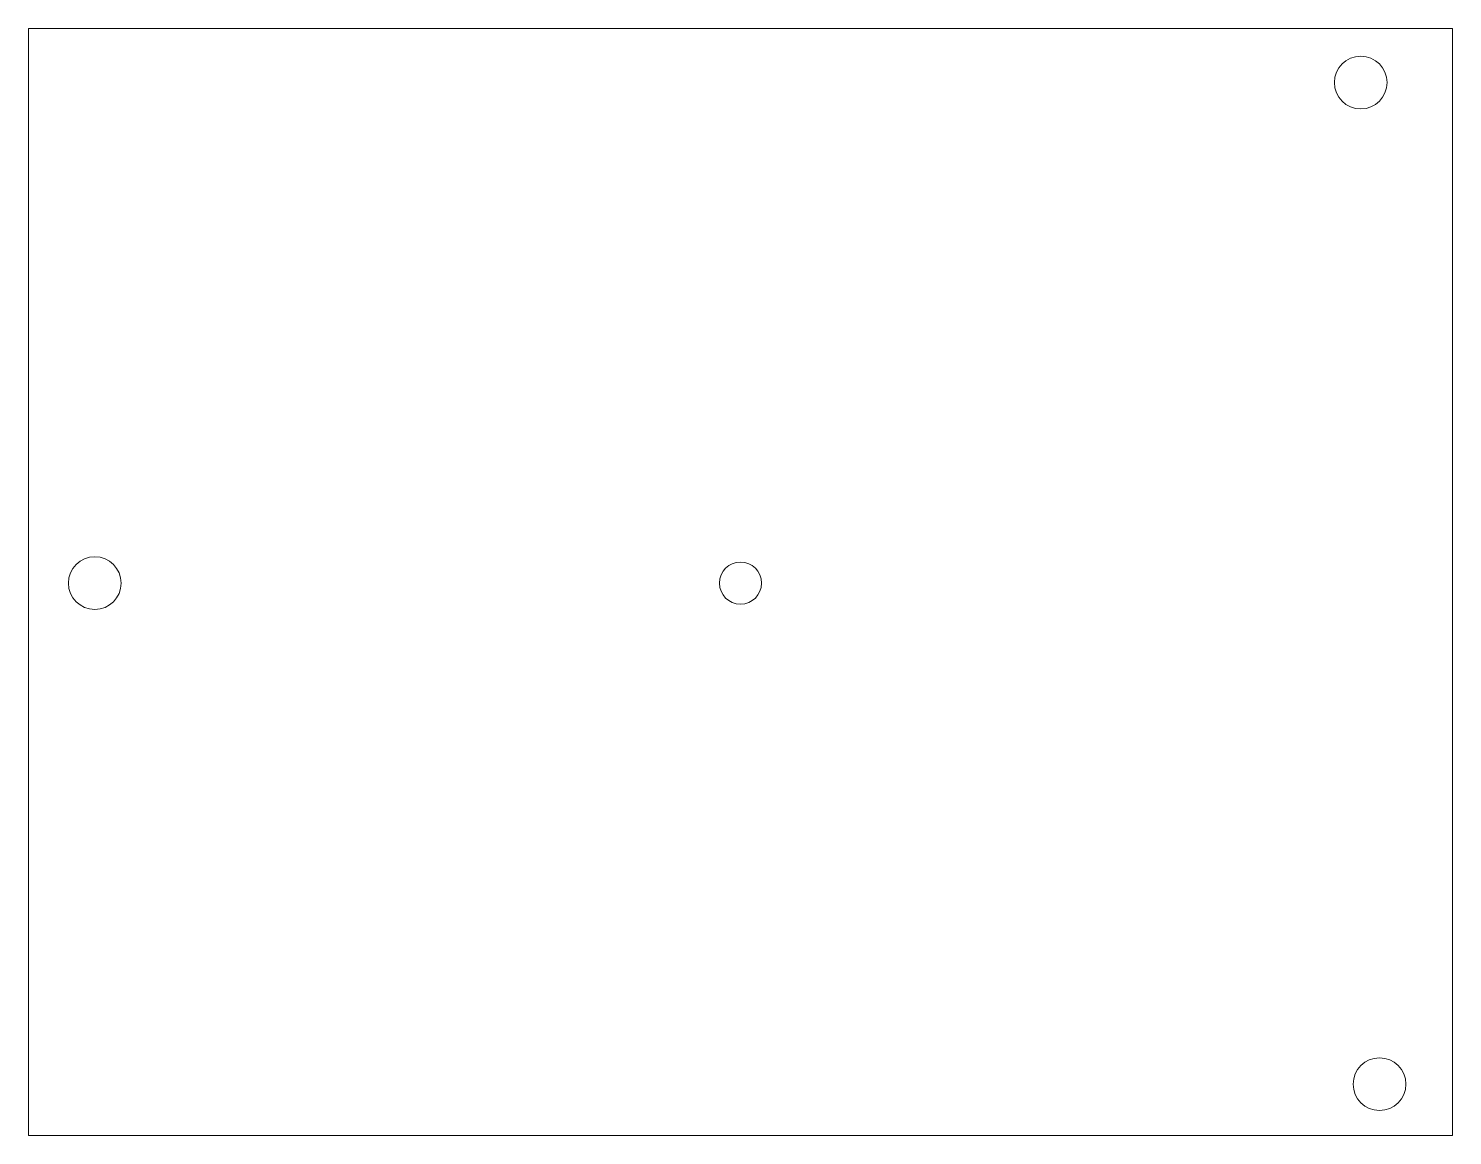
# Model space of a CAD drawing. Header units: inches. Extents: x -1.02 to 4.3, y 0.12 to 4.25.
import ezdxf

# ---------------------------------------------------------------- set-up
doc = ezdxf.new("R2010")
doc.units = ezdxf.units.IN
doc.header["$MEASUREMENT"] = 0

msp = doc.modelspace()

# ---------------------------------------------------------------- linework, layer by layer
at = {"color": 7, "linetype": 'Continuous', "lineweight": 15}
for p, q in [((4.2959, 4.2536), (-1.0191, 4.2536)), ((-1.0191, 4.2536), (-1.0191, 0.1198)), ((4.2959, 0.1198), (4.2959, 4.2536)), ((-1.0191, 0.1198), (4.2959, 0.1198))]:
    msp.add_line(p, q, dxfattribs=at)
for centre, radius in [((3.9532, 4.0518), 0.0984), ((-0.7716, 2.1826), 0.0984), ((1.6384, 2.1826), 0.0787), ((4.0234, 0.3116), 0.0984)]:
    msp.add_circle(centre, radius, dxfattribs=at)

doc.saveas('drawing.dxf')
